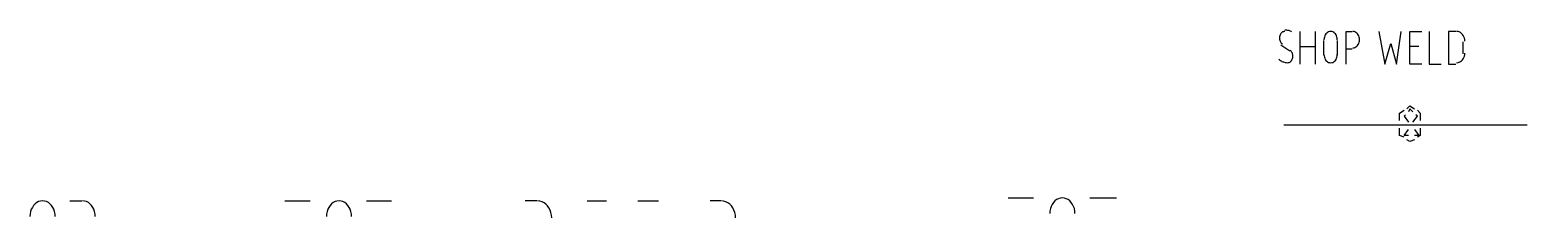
# Model space of a CAD drawing. Header units: millimetres. Extents: x 43 to 809, y -752 to -31.
# Drawn here: x 551.7 to 672.9, y -751.8 to -736.6 of the extents above; entities that cross this region are included whole.
import ezdxf

# ---------------------------------------------------------------- set-up
doc = ezdxf.new("R2010")
doc.units = ezdxf.units.MM
doc.layers.add('PDF_LINES', color=4, linetype='Continuous')

msp = doc.modelspace()

# ---------------------------------------------------------------- linework, layer by layer
at = {"layer": 'PDF_LINES'}
for p, q in [((652.96, -736.88), (652.92, -736.94)), ((653, -736.84), (652.96, -736.88)), ((653.04, -736.8), (653, -736.84)), ((653.09, -736.76), (653.04, -736.8)), ((653.15, -736.74), (653.09, -736.76)), ((653.2, -736.73), (653.15, -736.74)), ((653.26, -736.72), (653.2, -736.73)), ((653.33, -736.6), (653.27, -736.6)), ((653.39, -736.61), (653.33, -736.6)), ((653.44, -736.61), (653.39, -736.61)), ((653.5, -736.63), (653.44, -736.61)), ((653.55, -736.64), (653.5, -736.63)), ((653.61, -736.65), (653.55, -736.64)), ((653.66, -736.67), (653.61, -736.65)), ((653.72, -736.69), (653.66, -736.67)), ((653.77, -736.72), (653.72, -736.69)), ((653.82, -736.75), (653.77, -736.72)), ((654.52, -739.36), (654.52, -736.72)), ((655.72, -736.72), (655.72, -739.36)), ((656.66, -736.85), (656.6, -736.91)), ((656.73, -736.79), (656.66, -736.85)), ((656.81, -736.75), (656.73, -736.79)), ((656.89, -736.73), (656.81, -736.75)), ((656.98, -736.72), (656.89, -736.73)), ((657.07, -736.73), (656.98, -736.72)), ((657.15, -736.75), (657.07, -736.73)), ((657.23, -736.79), (657.15, -736.75)), ((657.3, -736.85), (657.23, -736.79)), ((657.36, -736.91), (657.3, -736.85)), ((658.24, -739.36), (658.24, -736.72)), ((658.24, -736.72), (658.72, -736.72)), ((658.87, -736.73), (658.78, -736.72)), ((658.95, -736.75), (658.87, -736.73)), ((659.03, -736.79), (658.95, -736.75)), ((659.1, -736.85), (659.03, -736.79)), ((659.16, -736.91), (659.1, -736.85)), ((660.88, -736.72), (661.36, -739.36)), ((662.32, -739.36), (662.68, -736.72)), ((663.4, -739.36), (663.4, -736.72)), ((663.4, -736.72), (664.36, -736.72)), ((664.96, -736.72), (664.96, -739.36)), ((667.12, -736.72), (666.52, -736.72)), ((666.52, -736.72), (666.52, -739.36)), ((667.29, -736.73), (667.18, -736.72)), ((667.39, -736.76), (667.29, -736.73)), ((667.48, -736.81), (667.39, -736.76)), ((667.57, -736.87), (667.48, -736.81)), ((667.65, -736.95), (667.57, -736.87)), ((652.85, -737.14), (652.84, -737.21)), ((652.84, -737.21), (652.84, -737.28)), ((652.84, -737.28), (652.85, -737.35)), ((652.87, -737.06), (652.85, -737.14)), ((652.85, -737.35), (652.86, -737.42)), ((652.86, -737.42), (652.88, -737.49)), ((652.89, -737), (652.87, -737.06)), ((652.88, -737.49), (652.91, -737.55)), ((652.92, -736.94), (652.89, -737)), ((652.91, -737.55), (652.94, -737.61)), ((652.94, -737.61), (652.98, -737.66)), ((652.96, -737.8), (653.68, -738.28)), ((652.98, -737.66), (653.02, -737.7)), ((653.02, -737.7), (653.07, -737.74)), ((654.52, -737.92), (655.72, -737.92)), ((656.45, -737.27), (656.44, -737.38)), ((656.44, -738.64), (656.44, -737.44)), ((656.47, -737.17), (656.45, -737.27)), ((656.5, -737.08), (656.47, -737.17)), ((656.54, -736.99), (656.5, -737.08)), ((656.6, -736.91), (656.54, -736.99)), ((657.42, -736.99), (657.36, -736.91)), ((657.46, -737.08), (657.42, -736.99)), ((657.49, -737.17), (657.46, -737.08)), ((657.51, -737.27), (657.49, -737.17)), ((657.52, -737.38), (657.51, -737.27)), ((657.52, -737.44), (657.52, -738.64)), ((658.78, -738.04), (658.87, -738.03)), ((658.87, -738.03), (658.95, -738.01)), ((658.95, -738.01), (659.03, -737.97)), ((659.03, -737.97), (659.1, -737.91)), ((659.1, -737.91), (659.16, -737.85)), ((659.22, -736.99), (659.16, -736.91)), ((659.16, -737.85), (659.22, -737.77)), ((659.26, -737.08), (659.22, -736.99)), ((659.22, -737.77), (659.26, -737.68)), ((659.29, -737.17), (659.26, -737.08)), ((659.26, -737.68), (659.29, -737.59)), ((659.31, -737.27), (659.29, -737.17)), ((659.29, -737.59), (659.31, -737.49)), ((659.32, -737.38), (659.31, -737.27)), ((659.31, -737.49), (659.32, -737.38)), ((661.36, -739.36), (661.84, -737.68)), ((661.84, -737.68), (662.32, -739.36)), ((664.12, -737.92), (663.4, -737.92)), ((667.71, -737.04), (667.65, -736.95)), ((667.77, -737.14), (667.71, -737.04)), ((667.72, -738.52), (667.72, -737.56)), ((667.81, -737.25), (667.77, -737.14)), ((667.83, -737.37), (667.81, -737.25)), ((667.84, -737.5), (667.83, -737.37)), ((652.79, -738.95), (652.84, -739)), ((652.84, -739), (652.91, -739.05)), ((652.91, -739.05), (652.97, -739.09)), ((652.97, -739.09), (653.04, -739.13)), ((653.04, -739.13), (653.1, -739.16)), ((653.1, -739.16), (653.17, -739.18)), ((653.17, -739.18), (653.24, -739.2)), ((653.24, -739.2), (653.31, -739.22)), ((653.31, -739.22), (653.38, -739.23)), ((653.38, -739.23), (653.45, -739.24)), ((653.5, -739.24), (653.56, -739.23)), ((653.56, -739.23), (653.61, -739.22)), ((653.61, -739.22), (653.67, -739.2)), ((653.67, -739.2), (653.72, -739.16)), ((653.74, -738.26), (653.69, -738.22)), ((653.72, -739.16), (653.76, -739.12)), ((653.78, -738.3), (653.74, -738.26)), ((653.76, -739.12), (653.8, -739.08)), ((653.82, -738.35), (653.78, -738.3)), ((653.8, -739.08), (653.84, -739.02)), ((653.85, -738.41), (653.82, -738.35)), ((653.84, -739.02), (653.87, -738.96)), ((653.88, -738.47), (653.85, -738.41)), ((653.87, -738.96), (653.89, -738.9)), ((653.9, -738.54), (653.88, -738.47)), ((653.89, -738.9), (653.91, -738.82)), ((653.91, -738.61), (653.9, -738.54)), ((653.92, -738.68), (653.91, -738.61)), ((653.91, -738.82), (653.92, -738.75)), ((653.92, -738.75), (653.92, -738.68)), ((656.44, -738.58), (656.45, -738.69)), ((656.45, -738.69), (656.47, -738.79)), ((656.47, -738.79), (656.5, -738.88)), ((656.5, -738.88), (656.54, -738.97)), ((656.54, -738.97), (656.6, -739.05)), ((656.6, -739.05), (656.66, -739.11)), ((656.66, -739.11), (656.73, -739.17)), ((656.73, -739.17), (656.81, -739.21)), ((656.81, -739.21), (656.89, -739.23)), ((656.89, -739.23), (656.98, -739.24)), ((656.98, -739.24), (657.07, -739.23)), ((657.07, -739.23), (657.15, -739.21)), ((657.15, -739.21), (657.23, -739.17)), ((657.23, -739.17), (657.3, -739.11)), ((657.3, -739.11), (657.36, -739.05)), ((657.36, -739.05), (657.42, -738.97)), ((657.42, -738.97), (657.46, -738.88)), ((657.46, -738.88), (657.49, -738.79)), ((657.49, -738.79), (657.51, -738.69)), ((657.51, -738.69), (657.52, -738.58)), ((658.72, -738.16), (658.24, -738.16)), ((667.18, -739.24), (667.29, -739.23)), ((667.29, -739.23), (667.39, -739.2)), ((667.39, -739.2), (667.48, -739.15)), ((667.48, -739.15), (667.57, -739.09)), ((667.57, -739.09), (667.65, -739.01)), ((667.65, -739.01), (667.71, -738.92)), ((667.71, -738.92), (667.77, -738.82)), ((667.77, -738.82), (667.81, -738.71)), ((667.81, -738.71), (667.83, -738.59)), ((667.83, -738.59), (667.84, -738.46)), ((664.36, -739.36), (663.4, -739.36)), ((664.96, -739.36), (665.92, -739.36)), ((666.52, -739.36), (667.12, -739.36)), ((663.16, -742.96), (663.4, -742.72)), ((663.4, -742.72), (663.76, -742.96)), ((662.56, -743.32), (662.92, -743.08)), ((662.56, -743.92), (662.56, -743.32)), ((663.04, -743.44), (662.92, -743.56)), ((662.92, -743.56), (663.28, -744.04)), ((663.4, -742.96), (663.28, -743.2)), ((663.64, -743.2), (663.4, -742.96)), ((663.64, -744.04), (664, -743.56)), ((664, -743.56), (663.88, -743.44)), ((664, -743.08), (664.24, -743.32)), ((664.24, -743.32), (664.24, -743.92)), ((672.88, -744.28), (653.2, -744.28)), ((655.48, -744.28), (653.2, -744.28)), ((659.8, -744.28), (657.64, -744.28)), ((661.96, -744.28), (659.8, -744.28)), ((662.56, -745.12), (662.56, -744.52)), ((662.92, -745.24), (662.56, -745.12)), ((662.92, -745.12), (663.28, -744.64)), ((663.28, -745.12), (662.92, -745.12)), ((663.76, -744.64), (664.12, -745.12)), ((664.12, -745.12), (663.76, -745.12)), ((664.24, -745.12), (664, -745.24)), ((666.28, -744.28), (664.12, -744.28)), ((664.24, -744.52), (664.24, -745.12)), ((668.44, -744.28), (666.28, -744.28)), ((672.88, -744.28), (670.72, -744.28)), ((663.4, -745.6), (663.16, -745.48)), ((663.76, -745.48), (663.4, -745.6)), ((630.88, -750.16), (632.92, -750.16)), ((634.94, -750.22), (634.79, -750.3)), ((635.09, -750.18), (634.94, -750.22)), ((635.26, -750.16), (635.09, -750.18)), ((635.43, -750.18), (635.26, -750.16)), ((635.58, -750.22), (635.43, -750.18)), ((635.73, -750.3), (635.58, -750.22)), ((637.48, -750.16), (639.64, -750.16)), ((551.73, -751.26), (551.69, -751.46)), ((551.79, -751.08), (551.73, -751.26)), ((551.88, -750.92), (551.79, -751.08)), ((551.98, -750.77), (551.88, -750.92)), ((552.1, -750.64), (551.98, -750.77)), ((552.23, -750.54), (552.1, -750.64)), ((552.38, -750.46), (552.23, -750.54)), ((552.53, -750.42), (552.38, -750.46)), ((552.7, -750.4), (552.53, -750.42)), ((552.87, -750.42), (552.7, -750.4)), ((553.02, -750.46), (552.87, -750.42)), ((553.17, -750.54), (553.02, -750.46)), ((553.3, -750.64), (553.17, -750.54)), ((553.42, -750.77), (553.3, -750.64)), ((553.52, -750.92), (553.42, -750.77)), ((553.61, -751.08), (553.52, -750.92)), ((553.67, -751.26), (553.61, -751.08)), ((553.71, -751.46), (553.67, -751.26)), ((554.92, -750.4), (555.88, -750.4)), ((556.11, -750.42), (555.94, -750.4)), ((556.26, -750.46), (556.11, -750.42)), ((556.41, -750.54), (556.26, -750.46)), ((556.54, -750.64), (556.41, -750.54)), ((556.66, -750.77), (556.54, -750.64)), ((556.76, -750.92), (556.66, -750.77)), ((556.85, -751.08), (556.76, -750.92)), ((556.91, -751.26), (556.85, -751.08)), ((556.95, -751.46), (556.91, -751.26)), ((572.32, -750.4), (574.36, -750.4)), ((575.73, -751.26), (575.69, -751.46)), ((575.79, -751.08), (575.73, -751.26)), ((575.88, -750.92), (575.79, -751.08)), ((575.98, -750.77), (575.88, -750.92)), ((576.1, -750.64), (575.98, -750.77)), ((576.23, -750.54), (576.1, -750.64)), ((576.38, -750.46), (576.23, -750.54)), ((576.53, -750.42), (576.38, -750.46)), ((576.7, -750.4), (576.53, -750.42)), ((576.87, -750.42), (576.7, -750.4)), ((577.02, -750.46), (576.87, -750.42)), ((577.17, -750.54), (577.02, -750.46)), ((577.3, -750.64), (577.17, -750.54)), ((577.42, -750.77), (577.3, -750.64)), ((577.52, -750.92), (577.42, -750.77)), ((577.61, -751.08), (577.52, -750.92)), ((577.67, -751.26), (577.61, -751.08)), ((577.71, -751.46), (577.67, -751.26)), ((578.92, -750.4), (580.96, -750.4)), ((592.72, -750.4), (591.76, -750.4)), ((592.96, -750.42), (592.78, -750.4)), ((593.14, -750.47), (592.96, -750.42)), ((593.3, -750.55), (593.14, -750.47)), ((593.45, -750.67), (593.3, -750.55)), ((593.59, -750.8), (593.45, -750.67)), ((593.7, -750.96), (593.59, -750.8)), ((593.79, -751.15), (593.7, -750.96)), ((593.86, -751.34), (593.79, -751.15)), ((593.91, -751.56), (593.86, -751.34)), ((596.8, -750.4), (598.36, -750.4)), ((600.88, -750.4), (602.56, -750.4)), ((607.6, -750.4), (606.76, -750.4)), ((607.84, -750.42), (607.66, -750.4)), ((608.02, -750.47), (607.84, -750.42)), ((608.18, -750.55), (608.02, -750.47)), ((608.33, -750.67), (608.18, -750.55)), ((608.47, -750.8), (608.33, -750.67)), ((608.58, -750.96), (608.47, -750.8)), ((608.67, -751.15), (608.58, -750.96)), ((608.74, -751.34), (608.67, -751.15)), ((608.79, -751.56), (608.74, -751.34)), ((634.25, -751.22), (634.24, -751.42)), ((634.29, -751.02), (634.25, -751.22)), ((634.35, -750.84), (634.29, -751.02)), ((634.44, -750.68), (634.35, -750.84)), ((634.54, -750.53), (634.44, -750.68)), ((634.66, -750.4), (634.54, -750.53)), ((634.79, -750.3), (634.66, -750.4)), ((635.86, -750.4), (635.73, -750.3)), ((635.98, -750.53), (635.86, -750.4)), ((636.08, -750.68), (635.98, -750.53)), ((636.17, -750.84), (636.08, -750.68)), ((636.23, -751.02), (636.17, -750.84)), ((636.27, -751.22), (636.23, -751.02)), ((636.28, -751.42), (636.27, -751.22)), ((551.69, -751.46), (551.68, -751.66)), ((553.72, -751.66), (553.71, -751.46)), ((556.96, -751.66), (556.95, -751.46)), ((575.69, -751.46), (575.68, -751.66)), ((577.72, -751.66), (577.71, -751.46)), ((593.92, -751.78), (593.91, -751.56)), ((608.8, -751.78), (608.79, -751.56))]:
    msp.add_line(p, q, dxfattribs=at)

doc.saveas('drawing.dxf')
